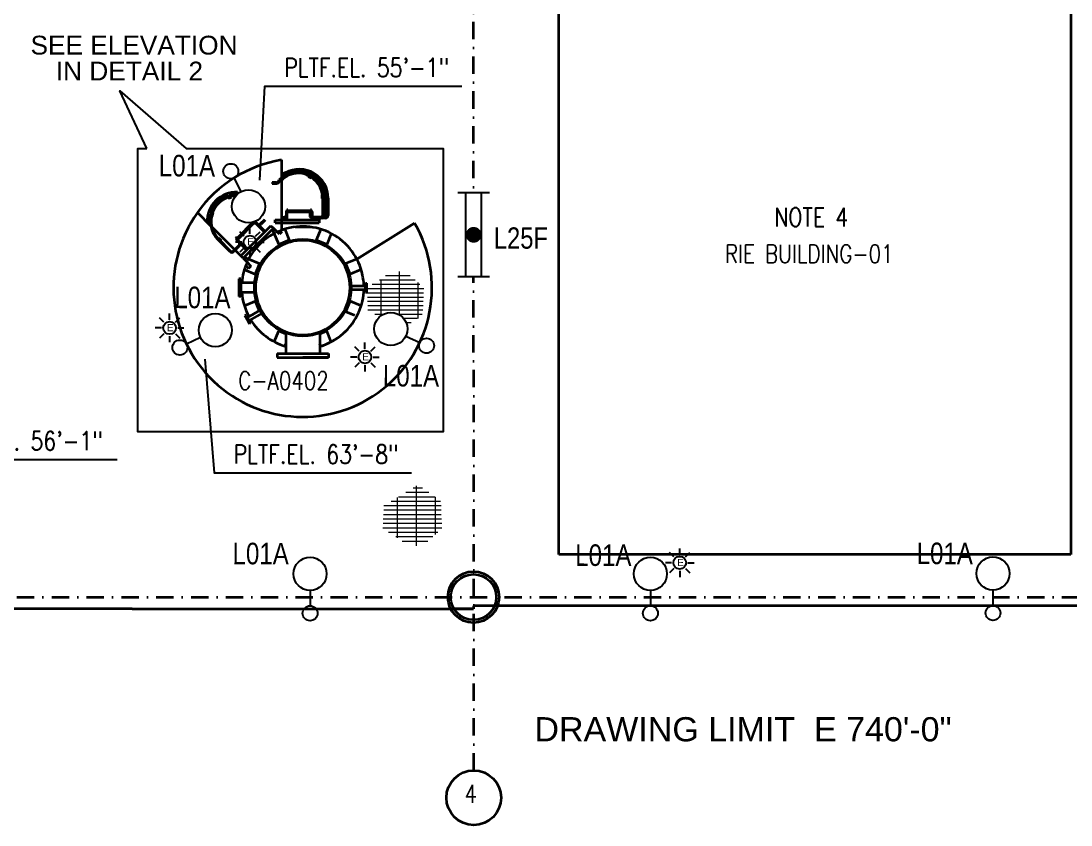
# Model space of a CAD drawing. Header units: inches. Extents: x 3139 to 9140, y 3844 to 6923.
# Drawn here: x 4346 to 5084, y 4431 to 4996 of the extents above; entities that cross this region are included whole.
import ezdxf
from ezdxf.enums import TextEntityAlignment as Align

# ---------------------------------------------------------------- set-up
doc = ezdxf.new("R2010")
doc.units = ezdxf.units.IN
doc.header["$MEASUREMENT"] = 0
for name, pattern in [('BORDER2', [22.225044, 6.350013, -3.175006, 6.350013, -3.175006, 0, -3.175006]), ('DASHDOT2', [12.700025, 6.350013, -3.175006, 0, -3.175006]), ('HIDDEN2', [0.1875, 0.125, -0.0625])]:
    doc.linetypes.add(name, pattern=pattern)
for name, color, linetype in [('Default', 7, 'Continuous'), ('DwgTemplate', 7, 'Continuous'), ('E-LIGHTING', 41, 'Continuous'), ('TF_G_MATCHLINE', 7, 'Continuous'), ('TF_P_Equipment', 7, 'Continuous'), ('TF_P_Ladder', 7, 'Continuous'), ('TF_P_Steel', 7, 'Continuous'), ('TF_S_GRATING', 7, 'Continuous')]:
    doc.layers.add(name, color=color, linetype=linetype)
doc.styles.add('Arial', font='arial.ttf')
doc.styles.add('ROMANS', font='romans.shx')

# ---------------------------------------------------------------- blocks, each defined once
blk = doc.blocks.new('TF_P_ELP_GRATING', base_point=(2.146, 13.23))
at = {"layer": 'TF_S_GRATING', "color": 8, "linetype": 'Continuous', "lineweight": 18}
for p, q in [((2.19, 13.523), (2.19, 12.866)), ((2.37, 13.425), (1.964, 13.425)), ((1.98, 13.435), (1.98, 12.994)), ((2.313, 13.474), (2.034, 13.474)), ((2.4, 13.399), (2.4, 12.99)), ((2.469, 13.328), (1.822, 13.328)), ((2.467, 13.279), (1.824, 13.279)), ((2.426, 13.377), (1.882, 13.377)), ((2.465, 13.23), (1.826, 13.23)), ((2.463, 13.182), (1.828, 13.182)), ((2.462, 13.133), (1.83, 13.133)), ((2.46, 13.084), (1.832, 13.084)), ((2.453, 13.035), (1.912, 13.035)), ((2.396, 12.987), (1.992, 12.987)), ((2.326, 12.938), (2.072, 12.938)), ((2.256, 12.889), (2.152, 12.889))]:
    blk.add_line(p, q, dxfattribs=at)
blk = doc.blocks.new('A$Cdd380a1b')
at = {"layer": 'Default', "color": 8, "linetype": 'Continuous', "lineweight": 35}
blk.add_circle((-65.8909, -0.5393), 0.15, dxfattribs=at)
blk.add_circle((-65.8909, -0.5393), 0.15, dxfattribs=at)
at = {"layer": 'DwgTemplate', "color": 8, "linetype": 'BORDER2', "lineweight": 35}
blk.add_line((-66.9705, 1.8782), (-66.8296, 1.8782), dxfattribs=at)
blk.add_line((-66.9705, 1.8782), (-66.8296, 1.8782), dxfattribs=at)
at = {"layer": 'TF_P_Equipment', "color": 8, "linetype": 'Continuous', "lineweight": 35}
for p, q in [((-65.4235, 0.7969), (-65.4235, 4.0781)), ((-65.4235, 0.7969), (-65.4235, 4.0781)), ((-62.611, 4.0781), (-62.611, 0.7969)), ((-62.611, 4.0781), (-62.611, 0.7969)), ((-66.9469, 2.9632), (-66.9469, 2.576)), ((-66.9469, 2.9632), (-66.9469, 2.576)), ((-67.4084, 2.6749), (-67.3357, 2.6023)), ((-67.4084, 2.6749), (-67.3357, 2.6023)), ((-67.329, 2.5956), (-67.2044, 2.4709)), ((-67.329, 2.5956), (-67.2044, 2.4709)), ((-67.201, 2.4676), (-67.1698, 2.4364)), ((-67.201, 2.4676), (-67.1698, 2.4364)), ((-67.1569, 2.4235), (-67.1352, 2.4017)), ((-67.1569, 2.4235), (-67.1352, 2.4017)), ((-67.0307, 2.4262), (-67.0268, 2.4262)), ((-67.1705, 2.3112), (-67.1813, 2.3112)), ((-67.1813, 2.3112), (-67.1813, 2.262)), ((-67.1705, 2.3112), (-67.1705, 2.262)), ((-67.1813, 2.262), (-67.1813, 2.2128)), ((-67.0934, 2.2879), (-67.1705, 2.2879)), ((-67.1705, 2.262), (-67.1705, 2.2128)), ((-67.088, 2.2879), (-67.0934, 2.2879)), ((-67.0934, 2.2879), (-67.0934, 2.262)), ((-67.0934, 2.2879), (-67.0934, 2.2361)), ((-67.0934, 2.2361), (-67.0934, 2.2879)), ((-67.0934, 2.262), (-67.0934, 2.2361)), ((-66.566, 2.2713), (-66.4845, 2.2713)), ((-66.566, 2.262), (-66.566, 2.2713)), ((-66.566, 2.2527), (-66.566, 2.262)), ((-66.566, 2.2527), (-66.4845, 2.2527)), ((-66.4845, 2.2873), (-66.4781, 2.2873)), ((-66.4845, 2.262), (-66.4845, 2.2873)), ((-66.4845, 2.2366), (-66.4845, 2.262)), ((-66.4781, 2.262), (-66.4781, 2.2873)), ((-66.4781, 2.2366), (-66.4781, 2.262)), ((-67.1705, 2.2128), (-67.1813, 2.2128)), ((-67.0934, 2.2361), (-67.1705, 2.2361)), ((-67.088, 2.2361), (-67.0934, 2.2361)), ((-66.4845, 2.2366), (-66.4781, 2.2366)), ((-67.0627, 2.1382), (-67.1333, 2.0974)), ((-67.0627, 2.1382), (-67.058, 2.1301)), ((-67.1413, 2.1114), (-67.1469, 2.1082)), ((-67.1469, 2.1082), (-67.1342, 2.0862)), ((-67.1413, 2.1114), (-67.1286, 2.0894)), ((-67.1342, 2.0862), (-67.1215, 2.0642)), ((-67.1286, 2.0894), (-67.116, 2.0674)), ((-67.0534, 2.1221), (-67.124, 2.0813)), ((-67.058, 2.1301), (-67.0534, 2.1221)), ((-67.0268, 2.0977), (-67.0307, 2.0977)), ((-67.116, 2.0674), (-67.1215, 2.0642)), ((-66.9235, 2.0159), (-66.9235, 1.9002)), ((-66.9235, 2.0159), (-66.9124, 2.0159)), ((-66.747, 2.0159), (-66.736, 2.0159)), ((-66.736, 2.0159), (-66.736, 1.9002)), ((-66.9704, 1.9002), (-66.9704, 1.8792)), ((-66.9704, 1.9002), (-66.8297, 1.9002)), ((-66.9704, 1.8792), (-66.8297, 1.8792)), ((-66.8297, 1.9002), (-66.689, 1.9002)), ((-66.8297, 1.8792), (-66.689, 1.8792)), ((-66.6891, 1.8782), (-66.8296, 1.8782)), ((-66.8296, 1.8782), (-66.6891, 1.8782)), ((-66.6891, 1.8759), (-66.6891, 1.8782)), ((-66.689, 1.9002), (-66.689, 1.8792)), ((-62.611, 0.7969), (-65.4235, 0.7969)), ((-62.611, 0.7969), (-65.4235, 0.7969))]:
    blk.add_line(p, q, dxfattribs=at)
at = {"layer": 'TF_P_Equipment', "color": 8, "linetype": 'Continuous', "lineweight": 18}
for p, q in [((-67.1731, 2.7711), (-67.1698, 2.7678)), ((-67.1731, 2.7711), (-67.1698, 2.7678)), ((-67.3357, 2.6023), (-67.329, 2.5956)), ((-67.3357, 2.6023), (-67.329, 2.5956)), ((-67.2044, 2.4709), (-67.201, 2.4676)), ((-67.2044, 2.4709), (-67.201, 2.4676))]:
    blk.add_line(p, q, dxfattribs=at)
at = {"layer": 'TF_P_Equipment', "color": 8, "linetype": 'Continuous', "lineweight": 35}
blk.add_circle((-66.8297, 2.262), 0.2656, dxfattribs=at)
for radius, start, end in [(0.7109, 99.48766, 144.48766), (0.7109, 99.48766, 144.48766), (0.3359, 15, 114.58379), (0.3359, 15, 114.58379), (0.3359, 117.85095, 152.14907), (0.3359, 117.85095, 152.14907), (0.2596, 89.99736, 270.00264), (0.2596, 219.25, 140.75), (0.3359, 155.41621, 175.58185), (0.3359, 155.41621, 175.58185), (0.3359, 1.5825, 15), (0.3359, 1.5825, 15), (0.3359, 336.23368, 358.4175), (0.3359, 336.23368, 358.4175), (0.3359, 184.41815, 208.4175), (0.3359, 184.41815, 208.4175), (0.3359, 211.5825, 253.79531), (0.3359, 211.5825, 253.79531), (0.3359, 286.20469, 336.23368), (0.3359, 286.20469, 314.44742)]:
    blk.add_arc((-66.8297, 2.262), radius, start, end, dxfattribs=at)
at = {"layer": 'TF_P_Equipment', "color": 8, "linetype": 'HIDDEN2', "lineweight": 18}
for start, end in [(114.58379, 117.85095), (114.58379, 117.85095), (152.14907, 155.41621), (152.14907, 155.41621), (314.44742, 336.23368), (314.44742, 336.23368)]:
    blk.add_arc((-66.8297, 2.262), 0.3359, start, end, dxfattribs=at)
at = {"layer": 'TF_P_Ladder', "color": 8, "linetype": 'Continuous', "lineweight": 35}
for p, q in [((-66.9253, 2.8946), (-66.9422, 2.8848)), ((-66.9378, 2.8719), (-66.9422, 2.8848)), ((-66.9246, 2.8933), (-66.9253, 2.8946)), ((-66.9209, 2.8816), (-66.9253, 2.8946)), ((-66.92, 2.882), (-66.9227, 2.8896)), ((-66.7963, 2.8855), (-66.7946, 2.8905)), ((-66.7955, 2.8852), (-66.7922, 2.8946)), ((-66.7922, 2.8946), (-66.7946, 2.8905)), ((-66.7753, 2.8848), (-66.7922, 2.8946)), ((-66.7781, 2.8767), (-66.7753, 2.8848)), ((-66.9978, 2.839), (-66.9978, 2.8343)), ((-66.9747, 2.839), (-66.9978, 2.839)), ((-66.9978, 2.8343), (-66.9747, 2.8343)), ((-66.9364, 2.8676), (-66.9366, 2.8684)), ((-66.9195, 2.8774), (-66.9364, 2.8677)), ((-66.9364, 2.8677), (-66.934, 2.8636)), ((-66.9364, 2.8676), (-66.9364, 2.8676)), ((-66.9364, 2.8676), (-66.9358, 2.8667)), ((-66.934, 2.8636), (-66.9171, 2.8734)), ((-66.9195, 2.8774), (-66.9261, 2.8736)), ((-66.9195, 2.8774), (-66.9196, 2.8778)), ((-66.9195, 2.8774), (-66.9195, 2.8774)), ((-66.9171, 2.8734), (-66.9195, 2.8774)), ((-66.9187, 2.8779), (-66.9188, 2.8782)), ((-66.7981, 2.8774), (-66.8004, 2.8734)), ((-66.8004, 2.8734), (-66.7992, 2.877)), ((-66.8004, 2.8734), (-66.7835, 2.8636)), ((-66.8004, 2.8733), (-66.8004, 2.8734)), ((-66.8004, 2.8734), (-66.8004, 2.8733)), ((-66.8004, 2.8733), (-66.7932, 2.8692)), ((-66.7985, 2.8767), (-66.7991, 2.8756)), ((-66.7812, 2.8677), (-66.7981, 2.8774)), ((-66.7835, 2.8636), (-66.7812, 2.8677)), ((-66.7835, 2.8636), (-66.7825, 2.8654)), ((-66.7835, 2.8636), (-66.7835, 2.8636)), ((-66.7797, 2.8719), (-66.7796, 2.8722)), ((-67.2421, 2.7622), (-67.2478, 2.7737)), ((-67.2477, 2.7727), (-67.247, 2.77)), ((-67.243, 2.7619), (-67.247, 2.77)), ((-67.2233, 2.7674), (-67.2289, 2.7788)), ((-67.174, 2.7702), (-67.1577, 2.7865)), ((-67.1544, 2.7832), (-67.1707, 2.7669)), ((-67.1577, 2.7865), (-67.1544, 2.7832)), ((-66.7255, 2.7718), (-66.7255, 2.7523)), ((-66.7208, 2.7718), (-66.7255, 2.7718)), ((-66.7208, 2.7523), (-66.7208, 2.7718)), ((-66.717, 2.7711), (-66.7122, 2.7702)), ((-67.239, 2.7538), (-67.2409, 2.7577)), ((-67.2213, 2.7633), (-67.2402, 2.7583)), ((-67.2402, 2.7583), (-67.239, 2.7538)), ((-67.2401, 2.7579), (-67.2397, 2.7563)), ((-67.239, 2.7538), (-67.2201, 2.7588)), ((-67.239, 2.7537), (-67.2309, 2.7559)), ((-67.239, 2.7537), (-67.239, 2.7538)), ((-67.239, 2.7538), (-67.239, 2.7537)), ((-67.2201, 2.7588), (-67.2213, 2.7633)), ((-67.2201, 2.7588), (-67.2206, 2.7608)), ((-67.2201, 2.7588), (-67.2201, 2.7588)), ((-66.7255, 2.7558), (-66.7255, 2.7523)), ((-66.7255, 2.7523), (-66.7255, 2.7523)), ((-66.7255, 2.7523), (-66.7205, 2.7514)), ((-66.7255, 2.7523), (-66.7208, 2.7523)), ((-66.7208, 2.7523), (-66.7205, 2.7522)), ((-66.7205, 2.7528), (-66.7205, 2.659)), ((-66.7158, 2.659), (-66.7158, 2.7528)), ((-66.7158, 2.7514), (-66.7111, 2.7505)), ((-66.7158, 2.7505), (-66.7135, 2.75)), ((-66.7135, 2.75), (-66.7111, 2.75)), ((-66.7111, 2.659), (-66.7111, 2.7528)), ((-66.7064, 2.7528), (-66.7064, 2.659)), ((-66.6947, 2.659), (-66.6947, 2.7528)), ((-66.69, 2.7528), (-66.69, 2.659)), ((-67.3351, 2.6556), (-67.3465, 2.6612)), ((-67.3299, 2.6744), (-67.3415, 2.68)), ((-67.3378, 2.6793), (-67.3404, 2.68)), ((-67.3296, 2.6753), (-67.3378, 2.6793)), ((-67.326, 2.6725), (-67.3311, 2.6536)), ((-67.3311, 2.6536), (-67.3265, 2.6524)), ((-67.3302, 2.6534), (-67.329, 2.6531)), ((-67.3265, 2.6524), (-67.3215, 2.6713)), ((-67.3265, 2.6524), (-67.3245, 2.6598)), ((-67.3265, 2.6524), (-67.3265, 2.6524)), ((-67.3215, 2.6713), (-67.326, 2.6725)), ((-67.3215, 2.6713), (-67.325, 2.673)), ((-67.3215, 2.6713), (-67.3235, 2.6718)), ((-67.3215, 2.6713), (-67.3215, 2.6713)), ((-66.9213, 2.6801), (-66.9182, 2.6801)), ((-66.9213, 2.6801), (-66.9213, 2.6337)), ((-66.9166, 2.684), (-66.9182, 2.684)), ((-66.9182, 2.6774), (-66.9182, 2.684)), ((-66.9182, 2.6763), (-66.9182, 2.6774)), ((-66.9119, 2.6899), (-66.9166, 2.6899)), ((-66.9166, 2.6899), (-66.9166, 2.6704)), ((-66.9166, 2.6704), (-66.9119, 2.6704)), ((-66.9166, 2.6704), (-66.9166, 2.6337)), ((-66.9119, 2.6704), (-66.9119, 2.6899)), ((-66.7869, 2.684), (-66.9119, 2.684)), ((-66.7916, 2.6762), (-66.9119, 2.6762)), ((-66.7916, 2.6801), (-66.7916, 2.659)), ((-66.7869, 2.6801), (-66.7916, 2.6801)), ((-66.7869, 2.6899), (-66.7869, 2.6704)), ((-66.7822, 2.6899), (-66.7869, 2.6899)), ((-66.7869, 2.659), (-66.7869, 2.6704)), ((-66.7869, 2.6704), (-66.7822, 2.6704)), ((-66.7822, 2.6704), (-66.7822, 2.6899)), ((-66.7807, 2.684), (-66.7822, 2.684)), ((-66.7822, 2.6704), (-66.7822, 2.6505)), ((-66.7807, 2.6774), (-66.7807, 2.684)), ((-66.7807, 2.6801), (-66.7775, 2.6801)), ((-66.7807, 2.6763), (-66.7807, 2.6774)), ((-66.7775, 2.6801), (-66.7775, 2.6489)), ((-67.1022, 2.6228), (-67.1906, 2.5344)), ((-67.0966, 2.6173), (-67.185, 2.5289)), ((-67.103, 2.6303), (-67.1063, 2.627)), ((-67.1063, 2.627), (-67.0925, 2.6132)), ((-67.0892, 2.6165), (-67.103, 2.6303)), ((-67.0977, 2.6272), (-67.0988, 2.6261)), ((-67.093, 2.6225), (-67.0977, 2.6272)), ((-67.095, 2.6245), (-67.0928, 2.6267)), ((-67.0923, 2.6218), (-67.093, 2.6225)), ((-67.0928, 2.6267), (-67.0361, 2.5701)), ((-67.0925, 2.6132), (-67.0892, 2.6165)), ((-67.0892, 2.6165), (-67.0395, 2.5668)), ((-67.0635, 2.6118), (-67.0386, 2.6366)), ((-67.0353, 2.6333), (-67.0602, 2.6085)), ((-66.9489, 2.6489), (-66.9314, 2.6489)), ((-66.9314, 2.6442), (-66.9489, 2.6442)), ((-66.7822, 2.6452), (-66.7822, 2.6337)), ((-66.7775, 2.6442), (-66.7775, 2.6337)), ((-66.7307, 2.6489), (-66.7767, 2.6489)), ((-66.7767, 2.6442), (-66.7307, 2.6442)), ((-66.7213, 2.6442), (-66.7307, 2.6442)), ((-66.7049, 2.6442), (-66.7213, 2.6442)), ((-66.7105, 2.6489), (-66.7049, 2.6489)), ((-67.1947, 2.5386), (-67.198, 2.5353)), ((-67.1809, 2.5248), (-67.1947, 2.5386)), ((-67.2298, 2.4599), (-67.2961, 2.5261)), ((-67.2896, 2.5333), (-67.2929, 2.53)), ((-67.2929, 2.53), (-67.2791, 2.5162)), ((-67.2927, 2.5295), (-67.2265, 2.4632)), ((-67.2757, 2.5195), (-67.2896, 2.5333)), ((-67.2791, 2.5162), (-67.2757, 2.5195)), ((-67.2121, 2.4632), (-67.1795, 2.4958)), ((-67.1762, 2.4924), (-67.2088, 2.4599)), ((-67.198, 2.5353), (-67.1842, 2.5215)), ((-67.1939, 2.5311), (-67.195, 2.53)), ((-67.1922, 2.5273), (-67.195, 2.53)), ((-67.1944, 2.525), (-67.1911, 2.5284)), ((-67.1795, 2.5101), (-67.1944, 2.525)), ((-67.1842, 2.5215), (-67.1809, 2.5248)), ((-67.1842, 2.5215), (-67.1762, 2.5134)), ((-67.1762, 2.5134), (-67.1345, 2.4717)), ((-67.1718, 2.5025), (-67.1378, 2.4684))]:
    blk.add_line(p, q, dxfattribs=at)
for centre, radius, start, end in [((-66.8588, 2.7528), 0.143, 0, 135), ((-66.8602, 2.7513), 0.1398, 0.60236, 132.78875), ((-66.8494, 2.7528), 0.1383, 92.2002, 136.01157), ((-66.8494, 2.7528), 0.1594, 0, 118.21144), ((-66.8494, 2.7528), 0.1547, 0, 118.19549), ((-66.8494, 2.7528), 0.143, 0, 91.87889), ((-66.9747, 2.8539), 0.0195, 270, 0), ((-66.9747, 2.8539), 0.0148, 270, 0), ((-66.8494, 2.7528), 0.1594, 125.32181, 128.62751), ((-66.8494, 2.7528), 0.1547, 125.83645, 130.02872), ((-66.8494, 2.7528), 0.143, 127.18622, 134.09822), ((-66.8494, 2.7528), 0.143, 116.88471, 119.34008), ((-66.8494, 2.7528), 0.1383, 0, 61.66824), ((-67.195, 2.6272), 0.1594, 87.66814, 182.33203), ((-67.195, 2.6272), 0.1547, 109.85738, 160.14424), ((-67.195, 2.6272), 0.143, 90, 225), ((-67.195, 2.6272), 0.1547, 85.74928, 102.57191), ((-67.1845, 2.7807), 0.0148, 225, 315), ((-67.195, 2.6272), 0.143, 82.17478, 90), ((-67.1929, 2.6272), 0.1398, 92.21125, 224.39764), ((-67.195, 2.6272), 0.1383, 109.04968, 135), ((-67.195, 2.6272), 0.1383, 90.7355, 100.95032), ((-67.1845, 2.7807), 0.0195, 225, 315), ((-67.195, 2.6272), 0.1383, 77.0641, 81.43928), ((-67.195, 2.6272), 0.1547, 167.4286, 184.2509), ((-66.9314, 2.659), 0.0102, 270, 0), ((-66.7767, 2.659), 0.0148, 180, 270), ((-66.7767, 2.659), 0.0102, 180, 270), ((-66.7674, 2.659), 0.0102, 180, 270), ((-66.7307, 2.659), 0.0102, 270, 0), ((-66.7307, 2.659), 0.0148, 270, 0), ((-66.7213, 2.659), 0.0148, 270, 0), ((-66.7213, 2.659), 0.0102, 278.84988, 0), ((-66.7049, 2.659), 0.0148, 270, 0), ((-66.7049, 2.659), 0.0102, 270, 0), ((-67.0707, 2.619), 0.0102, 225, 315), ((-67.0707, 2.619), 0.0148, 271.82645, 315), ((-66.9314, 2.659), 0.0148, 270, 313.17355), ((-67.1867, 2.5029), 0.0102, 315, 45), ((-67.1867, 2.5029), 0.0148, 315, 45), ((-67.2193, 2.4704), 0.0148, 225, 315), ((-67.2193, 2.4704), 0.0102, 225, 315)]:
    blk.add_arc(centre, radius, start, end, dxfattribs=at)
at = {"layer": 'TF_P_Steel', "color": 8, "linetype": 'Continuous', "lineweight": 35}
for p, q in [((-67.1698, 2.4364), (-67.0041, 2.6021)), ((-67.0048, 2.6028), (-67.0044, 2.6018)), ((-67.0041, 2.6021), (-66.9912, 2.5892)), ((-66.9803, 2.6179), (-66.9803, 2.6337)), ((-66.9803, 2.6337), (-66.7392, 2.6337)), ((-66.9803, 2.6179), (-66.7392, 2.6179)), ((-66.8719, 2.5953), (-66.7875, 2.5953)), ((-66.7392, 2.6337), (-66.7392, 2.6179)), ((-67.1569, 2.4235), (-66.9912, 2.5892)), ((-66.9968, 2.5835), (-66.9618, 2.499)), ((-66.9572, 2.5551), (-66.9912, 2.5892)), ((-66.9442, 2.5681), (-66.9572, 2.5551)), ((-66.9442, 2.5681), (-66.9513, 2.5751)), ((-66.9288, 2.583), (-66.9039, 2.523)), ((-66.7306, 2.583), (-66.7555, 2.523)), ((-66.6728, 2.559), (-66.6976, 2.499)), ((-66.9039, 2.523), (-66.9618, 2.499)), ((-66.6976, 2.499), (-66.7555, 2.523)), ((-67.1705, 2.437), (-67.1696, 2.4367)), ((-67.1705, 2.437), (-67.1696, 2.4367)), ((-67.1569, 2.4235), (-67.1698, 2.4364)), ((-67.1513, 2.4291), (-67.0667, 2.3941)), ((-67.1513, 2.4291), (-67.0667, 2.3941)), ((-67.1271, 2.3678), (-67.1429, 2.3836)), ((-67.1429, 2.3836), (-67.1271, 2.3678)), ((-67.1142, 2.3807), (-67.1352, 2.4017)), ((-67.1352, 2.4017), (-67.1142, 2.3807)), ((-67.1142, 2.3807), (-67.1271, 2.3678)), ((-67.1142, 2.3807), (-67.1271, 2.3678)), ((-67.0667, 2.3941), (-67.0907, 2.3362)), ((-67.0667, 2.3941), (-67.0907, 2.3362)), ((-66.5327, 2.4189), (-66.5927, 2.3941)), ((-66.5687, 2.3362), (-66.5927, 2.3941)), ((-67.1507, 2.361), (-67.0907, 2.3362)), ((-67.1507, 2.361), (-67.0907, 2.3362)), ((-66.5087, 2.361), (-66.5687, 2.3362)), ((-67.1507, 2.1629), (-67.0907, 2.1878)), ((-67.0907, 2.1878), (-67.0687, 2.1347)), ((-66.5927, 2.1299), (-66.5687, 2.1878)), ((-66.5087, 2.1629), (-66.5687, 2.1878)), ((-67.1267, 2.105), (-67.1032, 2.1148)), ((-66.5439, 2.1097), (-66.5927, 2.1299)), ((-66.9866, 1.9649), (-66.9618, 2.0249)), ((-66.9618, 2.0249), (-66.9235, 2.0091)), ((-66.736, 2.0091), (-66.6976, 2.0249)), ((-66.6728, 1.9649), (-66.6976, 2.0249)), ((-66.9288, 1.941), (-66.9235, 1.9538)), ((-66.7306, 1.941), (-66.736, 1.9538)), ((-67.7672, 0.4971), (-69.6422, 0.4971)), ((-67.7672, 0.4971), (-65.8922, 0.4971)), ((-65.8922, 0.4977), (-65.9973, 0.4977)), ((-65.8922, 0.5148), (-65.8922, 0.4977)), ((-64.0712, 0.5148), (-65.8922, 0.5148)), ((-62.1422, 0.5148), (-64.0712, 0.5148))]:
    blk.add_line(p, q, dxfattribs=at)
at = {"layer": 'TF_P_Steel', "color": 8, "linetype": 'DASHDOT2', "lineweight": 35, "ltscale": 0.015}
for points in [[(-65.8909, -0.3893), (-65.8922, 11.8125)], [(-76.4334, 0.5625), (-54.6422, 0.5625)]]:
    blk.add_lwpolyline(points, dxfattribs=at)
at = {"layer": 'TF_P_Steel', "color": 8, "linetype": 'Continuous', "lineweight": 35}
for radius in [0.1407, 0.1253]:
    blk.add_circle((-65.8922, 0.5625), radius, dxfattribs=at)
at = {"layer": 'Default', "color": 8, "linetype": 'Continuous', "lineweight": 35, "xscale": -0.5, "yscale": 0.5, "zscale": 0.5, "rotation": 180}
blk.add_blockref('TF_P_ELP_GRATING', (-66.2272, 0.9907), dxfattribs=at)
at = {"layer": 'Default', "color": 8, "style": 'ROMANS', "width": 0.8}
for s, p in [('RIE BUILDING-01', (-64.0479, 2.4479)), ('C-A0402', (-66.9353, 1.7511))]:
    blk.add_text(s, height=0.1, dxfattribs=at).set_placement(p, align=Align.MIDDLE_CENTER)
blk.add_text('4', height=0.1, dxfattribs=at).set_placement((-65.9414, -0.4683), align=Align.TOP_LEFT)
at = {"layer": 'TF_G_MATCHLINE', "color": 7, "style": 'Arial', "width": 1.006371}
blk.add_text('DRAWING LIMIT  E 740\'-0"', height=0.132812, dxfattribs=at).set_placement((-64.4119, -0.097), align=Align.TOP_CENTER)
blk = doc.blocks.new('*U35')
at = {"color": 4, "linetype": 'ByBlock', "lineweight": -2}
blk.add_circle((0, 0), 112, dxfattribs=at)
at = {"color": 8}
blk.add_wipeout([(842, 0), (841, 16), (840, 31), (837, 47), (834, 62), (829, 77), (824, 92), (818, 106), (811, 120), (803, 134), (794, 146), (784, 159), (774, 171), (763, 182), (751, 192), (739, 202), (726, 210), (713, 218), (699, 225), (684, 232), (670, 237), (654, 241), (639, 245), (624, 247), (608, 249), (593, 249), (577, 249), (561, 247), (546, 245), (531, 241), (515, 237), (501, 232), (486, 225), (472, 218), (459, 210), (446, 202), (434, 192), (422, 182), (411, 171), (401, 159), (391, 146), (382, 134), (374, 120), (367, 106), (361, 92), (356, 77), (351, 62), (348, 47), (345, 31), (344, 16), (343, 0), (344, -16), (345, -31), (348, -47), (351, -62), (356, -77), (361, -92), (367, -106), (374, -120), (382, -134), (391, -146), (401, -159), (411, -171), (422, -182), (434, -192), (446, -202), (459, -210), (472, -218), (486, -225), (501, -232), (515, -237), (531, -241), (546, -245), (561, -247), (577, -249), (593, -249), (608, -249), (624, -247), (639, -245), (654, -241), (670, -237), (684, -232), (699, -225), (713, -218), (726, -210), (739, -202), (751, -192), (763, -182), (774, -171), (784, -159), (794, -146), (803, -134), (811, -120), (818, -106), (824, -92), (829, -77), (834, -62), (837, -47), (840, -31), (841, -16)], dxfattribs=at)
at = {"color": 4, "linetype": 'ByBlock', "lineweight": -2}
blk.add_line((343, 0), (112, 0), dxfattribs=at)
blk.add_circle((593, 0), 249, dxfattribs=at)
at = {"color": 4, "insert": (1062, 1164), "char_height": 324, "attachment_point": 1, "rotation": 269.7413, "style": 'Arial'}
blk.add_mtext_dynamic_manual_height_columns('{\\W0.8;L01A}', width=4053.6, gutter_width=4.41, heights=[0], dxfattribs=at)
blk = doc.blocks.new('*U37')
at = {"color": 4, "linetype": 'ByBlock', "lineweight": -2}
blk.add_circle((0, 0), 112, dxfattribs=at)
at = {"color": 8}
blk.add_wipeout([(842, 0), (841, 16), (840, 31), (837, 47), (834, 62), (829, 77), (824, 92), (818, 106), (811, 120), (803, 134), (794, 146), (784, 159), (774, 171), (763, 182), (751, 192), (739, 202), (726, 210), (713, 218), (699, 225), (684, 232), (670, 237), (654, 241), (639, 245), (624, 247), (608, 249), (593, 249), (577, 249), (561, 247), (546, 245), (531, 241), (515, 237), (501, 232), (486, 225), (472, 218), (459, 210), (446, 202), (434, 192), (422, 182), (411, 171), (401, 159), (391, 146), (382, 134), (374, 120), (367, 106), (361, 92), (356, 77), (351, 62), (348, 47), (345, 31), (344, 16), (343, 0), (344, -16), (345, -31), (348, -47), (351, -62), (356, -77), (361, -92), (367, -106), (374, -120), (382, -134), (391, -146), (401, -159), (411, -171), (422, -182), (434, -192), (446, -202), (459, -210), (472, -218), (486, -225), (501, -232), (515, -237), (531, -241), (546, -245), (561, -247), (577, -249), (593, -249), (608, -249), (624, -247), (639, -245), (654, -241), (670, -237), (684, -232), (699, -225), (713, -218), (726, -210), (739, -202), (751, -192), (763, -182), (774, -171), (784, -159), (794, -146), (803, -134), (811, -120), (818, -106), (824, -92), (829, -77), (834, -62), (837, -47), (840, -31), (841, -16)], dxfattribs=at)
at = {"color": 4, "linetype": 'ByBlock', "lineweight": -2}
blk.add_line((343, 0), (112, 0), dxfattribs=at)
blk.add_circle((593, 0), 249, dxfattribs=at)
at = {"color": 4, "insert": (1058, 1146), "char_height": 324, "attachment_point": 1, "rotation": 269.7413, "style": 'Arial'}
blk.add_mtext_dynamic_manual_height_columns('{\\W0.8;L01A}', width=4053.6, gutter_width=4.41, heights=[0], dxfattribs=at)
blk = doc.blocks.new('*U45')
at = {"color": 3}
for points in [[(22.05, 19.23), (22.04, 23.57)], [(17.98, 17.53), (14.9, 20.6)], [(26.13, 17.55), (29.19, 20.62)], [(17.99, 9.38), (14.92, 6.31)], [(22.07, 7.7), (22.07, 3.36)], [(26.14, 9.4), (29.21, 6.33)], [(27.82, 13.47), (32.16, 13.48)]]:
    blk.add_lwpolyline(points, dxfattribs=at)
blk.add_circle((22.06, 13.47), 4.47, dxfattribs=at)
at = {"color": 4, "linetype": 'ByBlock', "lineweight": -2}
blk.add_circle((-27.71, -0.02), 5.26, dxfattribs=at)
at = {"color": 4, "attachment_point": 1, "rotation": 89.86226, "style": 'Arial'}
for s, width, gutter_width, insert, char_height in [('E', 62.9163, 0.0684, (19.36, 11.63), 5.03), ('{\\W0.8;L01A}', 189.5784, 0.206, (-39.18, -50.62), 15.1528)]:
    blk.add_mtext_dynamic_manual_height_columns(s, width=width, gutter_width=gutter_width, heights=[0], dxfattribs=dict(at, insert=insert, char_height=char_height))
at = {"color": 8}
blk.add_wipeout([(7.42, 17.75), (7.06, 18.39), (6.67, 19.01), (6.25, 19.61), (5.78, 20.17), (5.28, 20.71), (4.75, 21.21), (4.19, 21.68), (3.59, 22.11), (2.98, 22.5), (2.34, 22.86), (1.68, 23.17), (1, 23.44), (0.3, 23.67), (-0.41, 23.86), (-1.13, 24), (-1.85, 24.09), (-2.58, 24.14), (-3.32, 24.14), (-4.05, 24.1), (-4.77, 24.01), (-5.49, 23.87), (-6.2, 23.69), (-6.9, 23.47), (-7.58, 23.2), (-8.24, 22.89), (-8.89, 22.54), (-9.51, 22.15), (-10.1, 21.72), (-10.66, 21.26), (-11.2, 20.76), (-11.7, 20.22), (-12.17, 19.66), (-12.6, 19.07), (-13, 18.45), (-13.35, 17.81), (-13.67, 17.15), (-13.94, 16.47), (-14.16, 15.78), (-14.35, 15.07), (-14.49, 14.35), (-14.58, 13.62), (-14.63, 12.89), (-14.63, 12.16), (-14.59, 11.43), (-14.5, 10.7), (-14.36, 9.98), (-14.18, 9.27), (-13.96, 8.58), (-13.69, 7.89), (-13.38, 7.23), (-13.03, 6.59), (-12.64, 5.97), (-12.21, 5.38), (-11.75, 4.81), (-11.25, 4.28), (-10.72, 3.77), (-10.15, 3.3), (-9.56, 2.87), (-8.95, 2.48), (-8.3, 2.12), (-7.64, 1.81), (-6.96, 1.54), (-6.27, 1.31), (-5.56, 1.13), (-4.84, 0.99), (-4.11, 0.89), (-3.38, 0.84), (-2.65, 0.84), (-1.92, 0.89), (-1.19, 0.98), (-0.47, 1.11), (0.24, 1.29), (0.93, 1.52), (1.61, 1.78), (2.28, 2.09), (2.92, 2.44), (3.54, 2.83), (4.13, 3.26), (4.7, 3.73), (5.23, 4.23), (5.74, 4.76), (6.2, 5.32), (6.64, 5.91), (7.03, 6.53), (7.38, 7.17), (7.7, 7.83), (7.97, 8.51), (8.2, 9.21), (8.38, 9.92), (8.52, 10.63), (8.62, 11.36), (8.66, 12.09), (8.67, 12.82), (8.62, 13.55), (8.53, 14.28), (8.4, 15), (8.22, 15.71), (7.99, 16.41), (7.73, 17.09)], dxfattribs=at)
at = {"color": 4, "linetype": 'ByBlock', "lineweight": -2}
blk.add_line((-13.38, 7.23), (-23.02, 2.36), dxfattribs=at)
at = {"color": 3}
blk.add_lwpolyline([(16.29, 13.46), (11.96, 13.45)], dxfattribs=at)
at = {"color": 4, "linetype": 'ByBlock', "lineweight": -2}
blk.add_circle((-2.98, 12.49), 11.65, dxfattribs=at)
blk = doc.blocks.new('*U75')
at = {"color": 3}
for points in [[(-50.28, -37.06), (-53.86, -34.61)], [(-46.59, -34.64), (-47.4, -30.38)], [(-42.27, -35.54), (-39.83, -31.95)], [(-51.17, -41.37), (-55.44, -42.18)], [(-40.75, -43.54), (-37.16, -45.98)], [(-39.85, -39.22), (-35.59, -38.42)], [(-48.76, -45.06), (-51.2, -48.65)], [(-44.44, -45.96), (-43.63, -50.22)]]:
    blk.add_lwpolyline(points, dxfattribs=at)
at = {"color": 4, "linetype": 'ByBlock', "lineweight": -2}
blk.add_circle((-27.71, -0.02), 5.26, dxfattribs=at)
at = {"color": 3}
blk.add_circle((-45.51, -40.3), 4.47, dxfattribs=at)
at = {"color": 4, "attachment_point": 1, "rotation": 55.52154, "style": 'Arial'}
for s, width, gutter_width, insert, char_height in [('{\\W0.8;L01A}', 189.5784, 0.206, (-33.82, -32.96), 15.1528), ('E', 62.9163, 0.0684, (-48.77, -40.29), 5.03)]:
    blk.add_mtext_dynamic_manual_height_columns(s, width=width, gutter_width=gutter_width, heights=[0], dxfattribs=dict(at, insert=insert, char_height=char_height))
at = {"color": 8}
blk.add_wipeout([(-61.57, -20.09), (-61.18, -20.71), (-60.75, -21.3), (-60.28, -21.86), (-59.78, -22.4), (-59.24, -22.9), (-58.68, -23.36), (-58.09, -23.79), (-57.47, -24.19), (-56.83, -24.54), (-56.16, -24.85), (-55.48, -25.12), (-54.78, -25.34), (-54.08, -25.52), (-53.36, -25.66), (-52.63, -25.75), (-51.9, -25.8), (-51.17, -25.8), (-50.44, -25.75), (-49.71, -25.66), (-48.99, -25.52), (-48.28, -25.34), (-47.59, -25.11), (-46.91, -24.84), (-46.24, -24.53), (-45.6, -24.17), (-44.98, -23.78), (-44.39, -23.35), (-43.83, -22.88), (-43.3, -22.38), (-42.8, -21.85), (-42.33, -21.28), (-41.9, -20.69), (-41.51, -20.07), (-41.16, -19.43), (-40.85, -18.76), (-40.58, -18.08), (-40.35, -17.39), (-40.17, -16.68), (-40.03, -15.96), (-39.94, -15.23), (-39.9, -14.5), (-39.9, -13.77), (-39.95, -13.04), (-40.04, -12.31), (-40.18, -11.59), (-40.36, -10.88), (-40.59, -10.19), (-40.86, -9.51), (-41.17, -8.85), (-41.52, -8.2), (-41.91, -7.59), (-42.35, -7), (-42.81, -6.43), (-43.31, -5.9), (-43.85, -5.4), (-44.41, -4.93), (-45.01, -4.5), (-45.62, -4.11), (-46.27, -3.76), (-46.93, -3.45), (-47.61, -3.18), (-48.31, -2.95), (-49.02, -2.77), (-49.74, -2.64), (-50.46, -2.54), (-51.19, -2.5), (-51.92, -2.5), (-52.66, -2.55), (-53.38, -2.64), (-54.1, -2.78), (-54.81, -2.96), (-55.51, -3.19), (-56.19, -3.46), (-56.85, -3.77), (-57.49, -4.12), (-58.11, -4.52), (-58.7, -4.95), (-59.26, -5.41), (-59.8, -5.92), (-60.3, -6.45), (-60.76, -7.02), (-61.19, -7.61), (-61.58, -8.23), (-61.94, -8.87), (-62.25, -9.53), (-62.51, -10.21), (-62.74, -10.91), (-62.92, -11.62), (-63.06, -12.34), (-63.15, -13.06), (-63.19, -13.79), (-63.19, -14.53), (-63.15, -15.26), (-63.05, -15.98), (-62.92, -16.7), (-62.73, -17.41), (-62.51, -18.11), (-62.24, -18.79), (-61.92, -19.45)], dxfattribs=at)
at = {"color": 4, "linetype": 'ByBlock', "lineweight": -2}
blk.add_line((-41.52, -8.2), (-32.24, -2.7), dxfattribs=at)
blk.add_circle((-51.55, -14.15), 11.65, dxfattribs=at)
blk = doc.blocks.new('*U76')
at = {"color": 3}
for points in [[(-47.92, 4.99), (-51.51, 7.43)], [(-44.23, 7.41), (-45.04, 11.67)], [(-39.92, 6.51), (-37.47, 10.09)], [(-48.82, 0.67), (-53.08, -0.14)], [(-37.5, 2.82), (-33.24, 3.63)], [(-46.4, -3.02), (-48.84, -6.61)], [(-42.08, -3.92), (-41.28, -8.18)], [(-38.4, -1.5), (-34.81, -3.94)]]:
    blk.add_lwpolyline(points, dxfattribs=at)
blk.add_circle((-43.16, 1.74), 4.47, dxfattribs=at)
at = {"color": 4, "linetype": 'ByBlock', "lineweight": -2}
blk.add_circle((-27.71, -0.02), 5.26, dxfattribs=at)
at = {"color": 4, "insert": (-46.42, 1.75), "char_height": 5.03, "attachment_point": 1, "rotation": 55.52154, "style": 'Arial'}
blk.add_mtext_dynamic_manual_height_columns('E', width=62.9163, gutter_width=0.0684, heights=[0], dxfattribs=at)
at = {"color": 8}
blk.add_wipeout([(-22.11, 38.95), (-22.83, 39.03), (-23.56, 39.06), (-24.3, 39.05), (-25.03, 39), (-25.75, 38.89), (-26.47, 38.75), (-27.17, 38.55), (-27.87, 38.32), (-28.54, 38.04), (-29.2, 37.72), (-29.84, 37.36), (-30.45, 36.96), (-31.04, 36.52), (-31.59, 36.04), (-32.12, 35.53), (-32.61, 34.99), (-33.07, 34.42), (-33.5, 33.82), (-33.88, 33.2), (-34.22, 32.55), (-34.52, 31.89), (-34.78, 31.2), (-35, 30.5), (-35.17, 29.79), (-35.3, 29.07), (-35.38, 28.34), (-35.42, 27.61), (-35.41, 26.88), (-35.35, 26.15), (-35.25, 25.42), (-35.1, 24.71), (-34.91, 24), (-34.67, 23.31), (-34.39, 22.63), (-34.07, 21.97), (-33.71, 21.34), (-33.31, 20.72), (-32.87, 20.14), (-32.4, 19.58), (-31.89, 19.05), (-31.35, 18.56), (-30.78, 18.1), (-30.18, 17.68), (-29.55, 17.3), (-28.91, 16.95), (-28.24, 16.65), (-27.56, 16.39), (-26.86, 16.18), (-26.14, 16), (-25.42, 15.88), (-24.7, 15.79), (-23.97, 15.76), (-23.23, 15.77), (-22.5, 15.83), (-21.78, 15.93), (-21.06, 16.08), (-20.35, 16.27), (-19.66, 16.5), (-18.98, 16.78), (-18.33, 17.1), (-17.69, 17.47), (-17.08, 17.87), (-16.49, 18.31), (-15.93, 18.78), (-15.41, 19.29), (-14.91, 19.83), (-14.46, 20.4), (-14.03, 21), (-13.65, 21.62), (-13.31, 22.27), (-13, 22.94), (-12.74, 23.62), (-12.53, 24.32), (-12.36, 25.03), (-12.23, 25.75), (-12.15, 26.48), (-12.11, 27.21), (-12.12, 27.94), (-12.18, 28.67), (-12.28, 29.4), (-12.43, 30.11), (-12.62, 30.82), (-12.86, 31.51), (-13.14, 32.19), (-13.46, 32.85), (-13.82, 33.49), (-14.22, 34.1), (-14.66, 34.68), (-15.13, 35.24), (-15.64, 35.77), (-16.18, 36.26), (-16.75, 36.72), (-17.35, 37.14), (-17.98, 37.53), (-18.62, 37.87), (-19.29, 38.17), (-19.97, 38.43), (-20.67, 38.65), (-21.38, 38.82)], dxfattribs=at)
at = {"color": 4, "linetype": 'ByBlock', "lineweight": -2}
blk.add_line((-25.42, 15.88), (-26.96, 5.19), dxfattribs=at)
blk.add_circle((-23.76, 27.41), 11.65, dxfattribs=at)
at = {"color": 4, "insert": (-65.32, 20.86), "char_height": 15.1528, "attachment_point": 1, "rotation": 55.52154, "style": 'Arial'}
blk.add_mtext_dynamic_manual_height_columns('{\\W0.8;L01A}', width=189.5784, gutter_width=0.206, heights=[0], dxfattribs=at)
blk = doc.blocks.new('*U85')
at = {"color": 3}
for points in [[(-63.19, 26.27), (-63.2, 30.61)], [(-67.26, 24.58), (-70.33, 27.64)], [(-59.11, 24.59), (-56.05, 27.67)], [(-68.94, 20.5), (-73.28, 20.5)], [(-57.42, 20.52), (-53.08, 20.53)]]:
    blk.add_lwpolyline(points, dxfattribs=at)
blk.add_circle((-63.18, 20.51), 4.47, dxfattribs=at)
at = {"color": 4, "linetype": 'ByBlock', "lineweight": -2}
blk.add_circle((-27.71, -0.02), 5.26, dxfattribs=at)
at = {"color": 4, "insert": (-65.88, 18.68), "char_height": 5.03, "attachment_point": 1, "rotation": 89.86226, "style": 'Arial'}
blk.add_mtext_dynamic_manual_height_columns('E', width=62.9163, gutter_width=0.0684, heights=[0], dxfattribs=at)
at = {"color": 8}
blk.add_wipeout([(-67.07, -0.1), (-67.05, -0.83), (-66.98, -1.56), (-66.86, -2.28), (-66.7, -3), (-66.5, -3.7), (-66.25, -4.39), (-65.95, -5.06), (-65.62, -5.71), (-65.25, -6.34), (-64.83, -6.94), (-64.38, -7.52), (-63.9, -8.07), (-63.38, -8.59), (-62.83, -9.07), (-62.25, -9.52), (-61.64, -9.93), (-61.01, -10.3), (-60.36, -10.63), (-59.69, -10.92), (-59, -11.17), (-58.29, -11.37), (-57.58, -11.53), (-56.86, -11.64), (-56.13, -11.71), (-55.4, -11.73), (-54.66, -11.7), (-53.93, -11.63), (-53.21, -11.52), (-52.5, -11.36), (-51.8, -11.15), (-51.11, -10.9), (-50.44, -10.61), (-49.78, -10.28), (-49.15, -9.9), (-48.55, -9.49), (-47.97, -9.04), (-47.42, -8.55), (-46.91, -8.03), (-46.42, -7.48), (-45.98, -6.9), (-45.57, -6.3), (-45.2, -5.67), (-44.86, -5.01), (-44.58, -4.34), (-44.33, -3.65), (-44.13, -2.95), (-43.97, -2.23), (-43.86, -1.51), (-43.79, -0.78), (-43.77, -0.05), (-43.79, 0.68), (-43.86, 1.41), (-43.98, 2.13), (-44.14, 2.85), (-44.34, 3.55), (-44.59, 4.24), (-44.89, 4.91), (-45.22, 5.56), (-45.59, 6.19), (-46.01, 6.79), (-46.46, 7.37), (-46.94, 7.92), (-47.46, 8.44), (-48.01, 8.92), (-48.59, 9.37), (-49.2, 9.78), (-49.83, 10.15), (-50.48, 10.48), (-51.15, 10.77), (-51.84, 11.02), (-52.55, 11.22), (-53.26, 11.38), (-53.98, 11.49), (-54.71, 11.56), (-55.44, 11.58), (-56.18, 11.55), (-56.9, 11.48), (-57.63, 11.37), (-58.34, 11.21), (-59.04, 11), (-59.73, 10.75), (-60.4, 10.46), (-61.06, 10.13), (-61.69, 9.75), (-62.29, 9.34), (-62.87, 8.89), (-63.42, 8.4), (-63.93, 7.88), (-64.41, 7.33), (-64.86, 6.76), (-65.27, 6.15), (-65.64, 5.52), (-65.97, 4.86), (-66.26, 4.19), (-66.51, 3.5), (-66.71, 2.8), (-66.87, 2.08), (-66.98, 1.36), (-67.05, 0.63)], dxfattribs=at)
at = {"color": 4, "linetype": 'ByBlock', "lineweight": -2}
blk.add_line((-43.77, -0.05), (-32.97, -0.03), dxfattribs=at)
at = {"color": 3}
for points in [[(-67.25, 16.43), (-70.31, 13.36)], [(-59.1, 16.44), (-56.03, 13.38)], [(-63.17, 14.75), (-63.16, 10.41)]]:
    blk.add_lwpolyline(points, dxfattribs=at)
at = {"color": 4, "linetype": 'ByBlock', "lineweight": -2}
blk.add_circle((-55.42, -0.07), 11.65, dxfattribs=at)
at = {"color": 4, "insert": (-76.07, -52.91), "char_height": 15.1528, "attachment_point": 1, "rotation": 89.86226, "style": 'Arial'}
blk.add_mtext_dynamic_manual_height_columns('{\\W0.8;L01A}', width=189.5784, gutter_width=0.206, heights=[0], dxfattribs=at)
blk = doc.blocks.new('*U88')
at = {"color": 4, "insert": (0.707, -1.914), "char_height": 2.024, "attachment_point": 1, "rotation": 270, "line_spacing_factor": 0.829163, "style": 'Arial'}
blk.add_mtext_dynamic_manual_height_columns('{\\W0.8;L25F}', width=22.53761, gutter_width=0.0245, heights=[0], dxfattribs=at)
at = {"color": 3}
blk.add_wipeout([(-4, 0.75), (4, 0.75), (4, -0.75), (-4, -0.75)], dxfattribs=at)
at = {"color": 4}
for p, q in [((-4, -1.5), (-4, 1.5)), ((4, -1.5), (4, 1.5)), ((-4, 0.75), (4, 0.75)), ((-4, -0.75), (4, -0.75))]:
    blk.add_line(p, q, dxfattribs=at)
at = {"color": 4, "const_width": 0.75}
blk.add_lwpolyline([(-0.375, 0, 1), (0.375, 0, 1)], format="xyb", close=True, dxfattribs=at)

msp = doc.modelspace()

# ---------------------------------------------------------------- block references
at = {"xscale": 128, "yscale": 128, "zscale": 128}
msp.add_blockref('A$Cdd380a1b', (13098.63, 4518.8), dxfattribs=at)

# ---------------------------------------------------------------- next in the draw order: linework, layer by layer
at = {"color": 8, "linetype": 'Continuous', "lineweight": 35}
msp.add_line((4582.44, 4828.42), (4623.09, 4853.75), dxfattribs=at)
msp.add_line((4582.44, 4828.42), (4623.09, 4853.75), dxfattribs=at)
at = {"color": 0}
msp.add_lwpolyline([(4434.77, 4906.28), (4415.97, 4946.74), (4462.49, 4906.28)], dxfattribs=at)
at = {"color": 8}
for points in [[(4514.36, 4883.87), (4517.72, 4949.88), (4656.36, 4949.88)], [(4261.37, 4751.94), (4275.29, 4687.44), (4413.94, 4687.44)]]:
    msp.add_lwpolyline(points, dxfattribs=at)

# ---------------------------------------------------------------- next in the draw order: block references
at = {"layer": 'Default', "color": 8, "linetype": 'Continuous', "lineweight": 35, "xscale": 61.59998182499196, "yscale": 61.59998182499196, "zscale": 61.59998182499196}
msp.add_blockref('TF_P_ELP_GRATING', (4609.56, 4801.53), dxfattribs=at)
at = {"layer": 'E-LIGHTING', "linetype": 'Continuous', "xscale": 7.392921000194347, "yscale": 7.392921000194347, "zscale": 7.392921000194347, "rotation": 90}
msp.add_blockref('*U88', (4664.55, 4845.47), dxfattribs=at)
at = {"layer": 'E-LIGHTING', "xscale": 0.04676794374954184, "yscale": 0.04676794374954184, "zscale": 0.04676794374954184, "rotation": 90.03390637095421}
for name, p in [('*U35', (4549.59, 4579.41)), ('*U37', (5029.59, 4579.69))]:
    msp.add_blockref(name, p, dxfattribs=at)
at = {"layer": 'E-LIGHTING', "color": 3, "rotation": 269.9129640520016}
msp.add_blockref('*U85', (4788.78, 4551.76), dxfattribs=at)

# ---------------------------------------------------------------- next in the draw order: texts
at = {"layer": 'Default', "color": 7, "style": 'Arial'}
for s, p in [('SEE ELEVATION', (4425.83, 4978.83)), ('IN DETAIL 2', (4422.61, 4960.61))]:
    msp.add_text(s, height=13.2, dxfattribs=at).set_placement(p, align=Align.MIDDLE_CENTER)
at = {"layer": 'Default', "color": 8, "style": 'ROMANS', "width": 0.8}
for s, p in [('PLTF.EL. 55\'-1"', (4589.25, 4963.1)), ('PLTF.EL. 56\'-1"', (4345.8, 4700.65)), ('PLTF.EL. 63\'-8"', (4553.67, 4691.25))]:
    msp.add_text(s, height=13.2, dxfattribs=at).set_placement(p, align=Align.MIDDLE_CENTER)
at = {"layer": 'Default', "color": 4, "style": 'ROMANS', "width": 0.8}
msp.add_text('NOTE 4', height=13.2, dxfattribs=at).set_placement((4901.81, 4857.89), align=Align.MIDDLE_CENTER)

# ---------------------------------------------------------------- next in the draw order: block references
at = {"layer": 'E-LIGHTING', "color": 3, "rotation": 269.9129640520016}
msp.add_blockref('*U45', (4493.83, 4862.5), dxfattribs=at)

# ---------------------------------------------------------------- next in the draw order: linework, layer by layer
at = {"color": 0}
msp.add_lwpolyline([(4462.49, 4906.28), (4643.11, 4906.28), (4643.11, 4706.95), (4428.48, 4706.95), (4428.48, 4906.28), (4434.77, 4906.28)], dxfattribs=at)
at = {"color": 8, "linetype": 'Continuous', "lineweight": 35}
msp.add_arc((4544.42, 4808.33), 90.84, 144.48766, 30, dxfattribs=at)
msp.add_arc((4544.42, 4808.33), 90.84, 144.48766, 30, dxfattribs=at)

# ---------------------------------------------------------------- next in the draw order: block references
at = {"layer": 'E-LIGHTING', "color": 3, "rotation": 304.253689372963}
for name, p in [('*U76', (4473.7, 4743.35)), ('*U75', (4647.05, 4744.64))]:
    msp.add_blockref(name, p, dxfattribs=at)

# ---------------------------------------------------------------- next in the draw order: linework, layer by layer
at = {"color": 8}
msp.add_lwpolyline([(4475.63, 4758.14), (4482.14, 4678.04), (4620.78, 4678.04)], dxfattribs=at)

doc.saveas('drawing.dxf')
